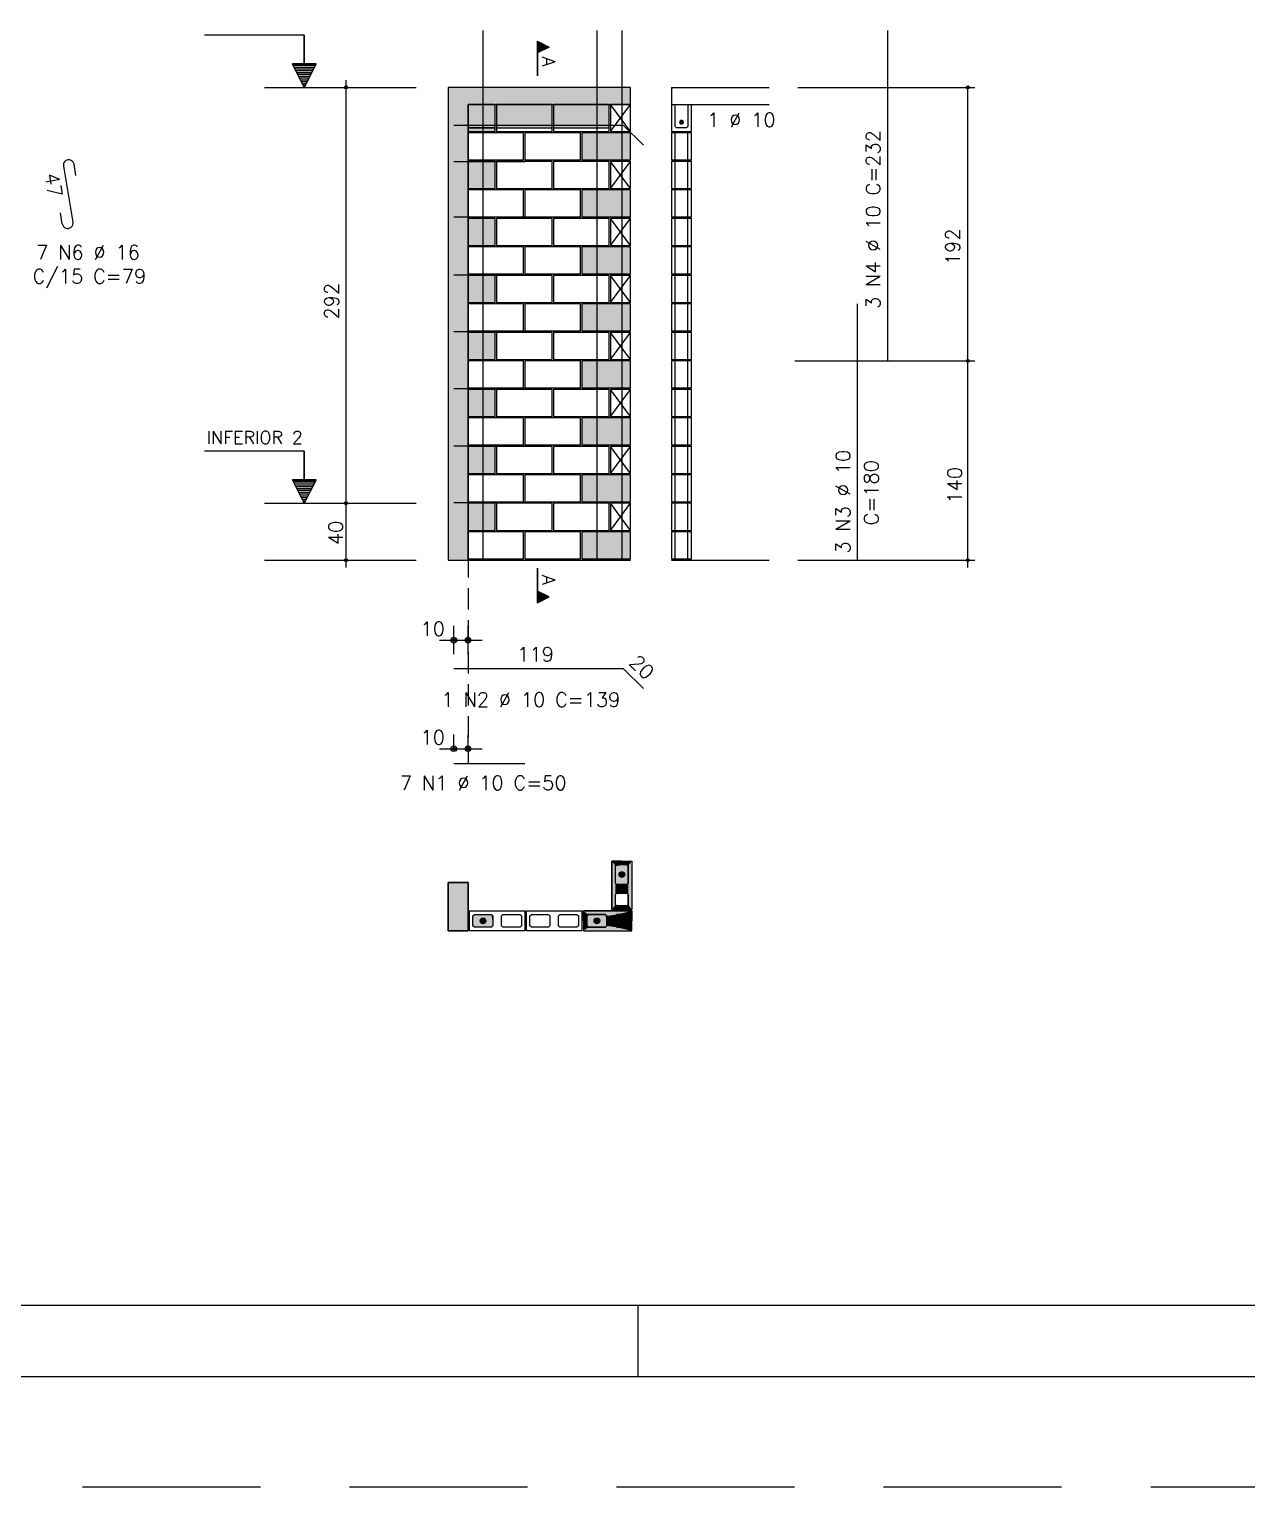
# Model space of a CAD drawing. Extents: x -1.9 to 86, y -1.6 to 60.9.
# Drawn here: x 38.55 to 55.65, y -1.55 to 18.91 of the extents above; entities that cross this region are included whole.
import ezdxf

# ---------------------------------------------------------------- set-up
doc = ezdxf.new("R2010")
doc.units = 0
doc.header["$MEASUREMENT"] = 0
doc.linetypes.add('ESTILO_TQS_0001', pattern=[0.45, 0.3, -0.15])
doc.linetypes.add('HIDDEN', pattern=[0.375, 0.25, -0.125])
doc.layers.get('0').update_dxf_attribs({"linetype": 'CONTINUOUS'})
doc.layers.get('Defpoints').update_dxf_attribs({"linetype": 'CONTINUOUS'})
for name, color, linetype in [('ARQ_FOLHA', 7, 'CONTINUOUS'), ('PENA_01', 1, 'CONTINUOUS'), ('PENA_02', 2, 'CONTINUOUS'), ('PENA_03', 3, 'CONTINUOUS'), ('PENA_05', 5, 'CONTINUOUS'), ('PENA_09', 254, 'CONTINUOUS'), ('PENA_11', 252, 'CONTINUOUS'), ('PENA_21', 100, 'CONTINUOUS'), ('PENA_23', 50, 'CONTINUOUS')]:
    doc.layers.add(name, color=color, linetype=linetype)
doc.styles.get("Standard").update_dxf_attribs({"font": 'ROMANS.SHX'})

# ---------------------------------------------------------------- blocks, each defined once
blk = doc.blocks.new('FOLHA A1 - 841 X 594')
at = {"layer": 'ARQ_FOLHA', "color": 1}
blk.add_line((-370, 10), (-370, 0), dxfattribs=at)
for points in [[(-841, 0), (0, 0), (0, 594), (-841, 594)], [(-816, 10), (-10, 10), (-10, 584), (-816, 584)]]:
    blk.add_lwpolyline(points, close=True, dxfattribs=at)
at = {"layer": 'Defpoints', "color": 8, "linetype": 'HIDDEN', "ltscale": 100}
blk.add_lwpolyline([(-860.5, 609.5), (-860.5, -15.5), (19.5, -15.5), (19.5, 609.5)], close=True, dxfattribs=at)
blk = doc.blocks.new('*U24')
blk.add_blockref('FOLHA A1 - 841 X 594', (0, 0))

msp = doc.modelspace()

# ---------------------------------------------------------------- linework, layer by layer
at = {"layer": 'PENA_01', "linetype": 'Continuous'}
for p, q in [((41.856689, 18.092968), (43.987553, 18.092968)), ((44.715045, 17.522968), (45.095045, 17.522968)), ((45.115045, 17.522968), (45.895045, 17.522968)), ((45.915045, 17.522968), (46.695045, 17.522968)), ((41.856689, 12.252968), (43.987553, 12.252968)), ((41.856689, 11.452968), (43.987553, 11.452968)), ((44.515045, 10.133714), (44.515045, 10.530799)), ((44.715045, 10.133714), (44.715045, 10.530799)), ((44.315045, 10.330799), (44.915045, 10.330799)), ((44.515045, 8.79863), (44.515045, 9.008036)), ((44.715045, 8.79863), (44.715045, 9.008036)), ((44.315045, 8.808036), (44.915045, 8.808036))]:
    msp.add_line(p, q, dxfattribs=at)
at = {"layer": 'PENA_01', "linetype": 'ESTILO_TQS_0001'}
msp.add_line((44.715045, 12.862968), (44.715045, 8.59863), dxfattribs=at)
at = {"layer": 'PENA_01', "linetype": 'Continuous'}
for points in [[(46.785045, 6.920174), (46.785045, 7.160174), (46.805045, 7.180174), (46.945045, 7.180174), (46.965045, 7.160174), (46.965045, 6.920174), (46.945045, 6.900174), (46.805045, 6.900174), (46.785045, 6.920174)], [(46.785045, 6.620174), (46.785045, 6.760174), (46.805045, 6.780174), (46.945045, 6.780174), (46.965045, 6.760174), (46.965045, 6.620174), (46.945045, 6.600174), (46.805045, 6.600174), (46.785045, 6.620174)], [(44.785045, 6.460174), (44.805045, 6.480174), (45.045045, 6.480174), (45.065045, 6.460174), (45.065045, 6.320174), (45.045045, 6.300174), (44.805045, 6.300174), (44.785045, 6.320174), (44.785045, 6.460174)], [(45.185045, 6.460174), (45.205045, 6.480174), (45.445045, 6.480174), (45.465045, 6.460174), (45.465045, 6.320174), (45.445045, 6.300174), (45.205045, 6.300174), (45.185045, 6.320174), (45.185045, 6.460174)], [(45.585045, 6.460174), (45.605045, 6.480174), (45.845045, 6.480174), (45.865045, 6.460174), (45.865045, 6.320174), (45.845045, 6.300174), (45.605045, 6.300174), (45.585045, 6.320174), (45.585045, 6.460174)], [(45.985045, 6.460174), (46.005045, 6.480174), (46.245045, 6.480174), (46.265045, 6.460174), (46.265045, 6.320174), (46.245045, 6.300174), (46.005045, 6.300174), (45.985045, 6.320174), (45.985045, 6.460174)], [(46.645045, 6.480174), (46.405045, 6.480174), (46.385045, 6.460174), (46.385045, 6.320174), (46.405045, 6.300174), (46.645045, 6.300174), (46.665045, 6.320174), (46.665045, 6.460174), (46.645045, 6.480174)], [(46.945045, 6.480174), (46.805045, 6.480174), (46.785045, 6.460174), (46.785045, 6.320174), (46.805045, 6.300174), (46.945045, 6.300174), (46.965045, 6.320174), (46.965045, 6.460174), (46.945045, 6.480174)]]:
    msp.add_lwpolyline(points, dxfattribs=at)
at = {"layer": 'PENA_02', "linetype": 'Continuous'}
for p, q in [((46.995045, 17.852968), (46.715045, 17.852968)), ((46.715045, 17.852968), (46.715045, 17.472968)), ((46.995045, 17.472968), (46.995045, 17.852968)), ((46.715045, 17.472968), (46.995045, 17.472968)), ((46.995045, 17.052968), (46.715045, 17.052968)), ((46.715045, 17.052968), (46.715045, 16.672968)), ((46.995045, 16.672968), (46.995045, 17.052968)), ((46.715045, 16.672968), (46.995045, 16.672968)), ((46.995045, 16.252968), (46.715045, 16.252968)), ((46.715045, 16.252968), (46.715045, 15.872968)), ((46.995045, 15.872968), (46.995045, 16.252968)), ((46.715045, 15.872968), (46.995045, 15.872968)), ((46.995045, 15.452968), (46.715045, 15.452968)), ((46.715045, 15.452968), (46.715045, 15.072968)), ((46.995045, 15.072968), (46.995045, 15.452968)), ((46.715045, 15.072968), (46.995045, 15.072968)), ((46.995045, 14.652968), (46.715045, 14.652968)), ((46.715045, 14.652968), (46.715045, 14.272968)), ((46.995045, 14.272968), (46.995045, 14.652968)), ((46.715045, 14.272968), (46.995045, 14.272968)), ((46.995045, 13.852968), (46.715045, 13.852968)), ((46.715045, 13.852968), (46.715045, 13.472968)), ((46.995045, 13.472968), (46.995045, 13.852968)), ((46.715045, 13.472968), (46.995045, 13.472968)), ((46.995045, 13.052968), (46.715045, 13.052968)), ((46.715045, 13.052968), (46.715045, 12.672968)), ((46.995045, 12.672968), (46.995045, 13.052968)), ((46.715045, 12.672968), (46.995045, 12.672968)), ((46.995045, 12.252968), (46.715045, 12.252968)), ((46.715045, 12.252968), (46.715045, 11.872968)), ((46.995045, 11.872968), (46.995045, 12.252968)), ((46.715045, 11.872968), (46.995045, 11.872968)), ((44.715045, 11.452968), (46.995045, 11.452968))]:
    msp.add_line(p, q, dxfattribs=at)
for points in [[(46.995045, 17.852968), (46.995045, 18.092968), (44.435045, 18.092968), (44.435045, 11.452968), (44.715045, 11.452968), (44.715045, 17.852968), (46.995045, 17.852968)], [(44.715045, 17.472968), (45.095045, 17.472968), (45.095045, 17.852968), (44.715045, 17.852968), (44.715045, 17.472968)], [(45.115045, 17.472968), (45.895045, 17.472968), (45.895045, 17.852968), (45.115045, 17.852968), (45.115045, 17.472968)], [(45.915045, 17.472968), (46.695045, 17.472968), (46.695045, 17.852968), (45.915045, 17.852968), (45.915045, 17.472968)], [(44.715045, 17.072968), (45.495045, 17.072968), (45.495045, 17.452968), (44.715045, 17.452968), (44.715045, 17.072968)], [(45.515045, 17.072968), (46.295045, 17.072968), (46.295045, 17.452968), (45.515045, 17.452968), (45.515045, 17.072968)], [(46.315045, 17.072968), (46.995045, 17.072968), (46.995045, 17.452968), (46.315045, 17.452968), (46.315045, 17.072968)], [(44.715045, 16.672968), (45.095045, 16.672968), (45.095045, 17.052968), (44.715045, 17.052968), (44.715045, 16.672968)], [(45.115045, 16.672968), (45.895045, 16.672968), (45.895045, 17.052968), (45.115045, 17.052968), (45.115045, 16.672968)], [(45.915045, 16.672968), (46.695045, 16.672968), (46.695045, 17.052968), (45.915045, 17.052968), (45.915045, 16.672968)], [(44.715045, 16.272968), (45.495045, 16.272968), (45.495045, 16.652968), (44.715045, 16.652968), (44.715045, 16.272968)], [(45.515045, 16.272968), (46.295045, 16.272968), (46.295045, 16.652968), (45.515045, 16.652968), (45.515045, 16.272968)], [(46.315045, 16.272968), (46.995045, 16.272968), (46.995045, 16.652968), (46.315045, 16.652968), (46.315045, 16.272968)], [(44.715045, 15.872968), (45.095045, 15.872968), (45.095045, 16.252968), (44.715045, 16.252968), (44.715045, 15.872968)], [(45.115045, 15.872968), (45.895045, 15.872968), (45.895045, 16.252968), (45.115045, 16.252968), (45.115045, 15.872968)], [(45.915045, 15.872968), (46.695045, 15.872968), (46.695045, 16.252968), (45.915045, 16.252968), (45.915045, 15.872968)], [(44.715045, 15.472968), (45.495045, 15.472968), (45.495045, 15.852968), (44.715045, 15.852968), (44.715045, 15.472968)], [(45.515045, 15.472968), (46.295045, 15.472968), (46.295045, 15.852968), (45.515045, 15.852968), (45.515045, 15.472968)], [(46.315045, 15.472968), (46.995045, 15.472968), (46.995045, 15.852968), (46.315045, 15.852968), (46.315045, 15.472968)], [(44.715045, 15.072968), (45.095045, 15.072968), (45.095045, 15.452968), (44.715045, 15.452968), (44.715045, 15.072968)], [(45.115045, 15.072968), (45.895045, 15.072968), (45.895045, 15.452968), (45.115045, 15.452968), (45.115045, 15.072968)], [(45.915045, 15.072968), (46.695045, 15.072968), (46.695045, 15.452968), (45.915045, 15.452968), (45.915045, 15.072968)], [(44.715045, 14.672968), (45.495045, 14.672968), (45.495045, 15.052968), (44.715045, 15.052968), (44.715045, 14.672968)], [(45.515045, 14.672968), (46.295045, 14.672968), (46.295045, 15.052968), (45.515045, 15.052968), (45.515045, 14.672968)], [(46.315045, 14.672968), (46.995045, 14.672968), (46.995045, 15.052968), (46.315045, 15.052968), (46.315045, 14.672968)], [(44.715045, 14.272968), (45.095045, 14.272968), (45.095045, 14.652968), (44.715045, 14.652968), (44.715045, 14.272968)], [(45.115045, 14.272968), (45.895045, 14.272968), (45.895045, 14.652968), (45.115045, 14.652968), (45.115045, 14.272968)], [(45.915045, 14.272968), (46.695045, 14.272968), (46.695045, 14.652968), (45.915045, 14.652968), (45.915045, 14.272968)], [(44.715045, 13.872968), (45.495045, 13.872968), (45.495045, 14.252968), (44.715045, 14.252968), (44.715045, 13.872968)], [(45.515045, 13.872968), (46.295045, 13.872968), (46.295045, 14.252968), (45.515045, 14.252968), (45.515045, 13.872968)], [(46.315045, 13.872968), (46.995045, 13.872968), (46.995045, 14.252968), (46.315045, 14.252968), (46.315045, 13.872968)], [(44.715045, 13.472968), (45.095045, 13.472968), (45.095045, 13.852968), (44.715045, 13.852968), (44.715045, 13.472968)], [(45.115045, 13.472968), (45.895045, 13.472968), (45.895045, 13.852968), (45.115045, 13.852968), (45.115045, 13.472968)], [(45.915045, 13.472968), (46.695045, 13.472968), (46.695045, 13.852968), (45.915045, 13.852968), (45.915045, 13.472968)], [(44.715045, 13.072968), (45.495045, 13.072968), (45.495045, 13.452968), (44.715045, 13.452968), (44.715045, 13.072968)], [(45.515045, 13.072968), (46.295045, 13.072968), (46.295045, 13.452968), (45.515045, 13.452968), (45.515045, 13.072968)], [(46.315045, 13.072968), (46.995045, 13.072968), (46.995045, 13.452968), (46.315045, 13.452968), (46.315045, 13.072968)], [(44.715045, 12.672968), (45.095045, 12.672968), (45.095045, 13.052968), (44.715045, 13.052968), (44.715045, 12.672968)], [(45.115045, 12.672968), (45.895045, 12.672968), (45.895045, 13.052968), (45.115045, 13.052968), (45.115045, 12.672968)], [(45.915045, 12.672968), (46.695045, 12.672968), (46.695045, 13.052968), (45.915045, 13.052968), (45.915045, 12.672968)], [(44.715045, 12.272968), (45.495045, 12.272968), (45.495045, 12.652968), (44.715045, 12.652968), (44.715045, 12.272968)], [(45.515045, 12.272968), (46.295045, 12.272968), (46.295045, 12.652968), (45.515045, 12.652968), (45.515045, 12.272968)], [(46.315045, 12.272968), (46.995045, 12.272968), (46.995045, 12.652968), (46.315045, 12.652968), (46.315045, 12.272968)], [(44.715045, 11.872968), (45.095045, 11.872968), (45.095045, 12.252968), (44.715045, 12.252968), (44.715045, 11.872968)], [(45.115045, 11.872968), (45.895045, 11.872968), (45.895045, 12.252968), (45.115045, 12.252968), (45.115045, 11.872968)], [(45.915045, 11.872968), (46.695045, 11.872968), (46.695045, 12.252968), (45.915045, 12.252968), (45.915045, 11.872968)], [(44.715045, 11.472968), (45.495045, 11.472968), (45.495045, 11.852968), (44.715045, 11.852968), (44.715045, 11.472968)], [(45.515045, 11.472968), (46.295045, 11.472968), (46.295045, 11.852968), (45.515045, 11.852968), (45.515045, 11.472968)], [(46.315045, 11.472968), (46.995045, 11.472968), (46.995045, 11.852968), (46.315045, 11.852968), (46.315045, 11.472968)], [(46.735045, 6.550174), (46.735045, 7.230174), (47.015045, 7.230174), (47.015045, 6.550174), (46.735045, 6.550174)], [(44.435045, 6.930174), (44.715045, 6.930174), (44.715045, 6.250174), (44.435045, 6.250174), (44.435045, 6.930174)], [(44.735045, 6.530174), (45.515045, 6.530174), (45.515045, 6.250174), (44.735045, 6.250174), (44.735045, 6.530174)], [(45.535045, 6.530174), (46.315045, 6.530174), (46.315045, 6.250174), (45.535045, 6.250174), (45.535045, 6.530174)], [(47.015045, 6.530174), (46.335045, 6.530174), (46.335045, 6.250174), (47.015045, 6.250174), (47.015045, 6.530174)]]:
    msp.add_lwpolyline(points, dxfattribs=at)
for centre, radius in [((43.002835, 18.092968), 0.02), ((43.002835, 18.092968), 0.01), ((51.733096, 18.092968), 0.02), ((51.733096, 18.092968), 0.01), ((51.733096, 14.252968), 0.02), ((51.733096, 14.252968), 0.01), ((43.002835, 12.252968), 0.02), ((43.002835, 12.252968), 0.01), ((43.002835, 11.452968), 0.02), ((43.002835, 11.452968), 0.01), ((51.733096, 11.452968), 0.02), ((51.733096, 11.452968), 0.01), ((44.515045, 10.330799), 0.04), ((44.515045, 10.330799), 0.02), ((44.715045, 10.330799), 0.04), ((44.715045, 10.330799), 0.02), ((44.515045, 8.808036), 0.04), ((44.515045, 8.808036), 0.02), ((44.715045, 8.808036), 0.04), ((44.715045, 8.808036), 0.02)]:
    msp.add_circle(centre, radius, dxfattribs=at)
at = {"layer": 'PENA_03', "linetype": 'Continuous'}
for p, q in [((42.415688, 18.824833), (41.015688, 18.824833)), ((42.415688, 18.424833), (42.415688, 18.824833)), ((42.417088, 18.424833), (42.417088, 18.826233)), ((45.68995, 18.25429), (45.68995, 18.740672)), ((45.68995, 18.740672), (45.855883, 18.657706)), ((45.690645, 18.739544), (45.854322, 18.657706)), ((45.855883, 18.657706), (45.690645, 18.575087)), ((45.690646, 18.739544), (45.690646, 18.575867)), ((45.854322, 18.657706), (45.690646, 18.575867)), ((45.702714, 18.73429), (45.702714, 18.581121)), ((45.715478, 18.727908), (45.715478, 18.587503)), ((45.728242, 18.721526), (45.728242, 18.593885)), ((45.741006, 18.715144), (45.741006, 18.600267)), ((45.75377, 18.708762), (45.75377, 18.606649)), ((45.766534, 18.70238), (45.766534, 18.613031)), ((45.779298, 18.695998), (45.779298, 18.619413)), ((45.792062, 18.689616), (45.792062, 18.625795)), ((45.804826, 18.683234), (45.804826, 18.632177)), ((45.81759, 18.676852), (45.81759, 18.638559)), ((45.830355, 18.67047), (45.830355, 18.644941)), ((45.843119, 18.664088), (45.843119, 18.651324)), ((42.416388, 18.092968), (42.250455, 18.424833)), ((42.250455, 18.424833), (42.415688, 18.424833)), ((42.416388, 18.09609), (42.252711, 18.423442)), ((42.580064, 18.423442), (42.252711, 18.423442)), ((42.582321, 18.424833), (42.416388, 18.092968)), ((42.580064, 18.423443), (42.416388, 18.096089)), ((42.417088, 18.424833), (42.582321, 18.424833)), ((45.690646, 18.575087), (45.690646, 18.25429)), ((42.569557, 18.399305), (42.263218, 18.399305)), ((42.556793, 18.373777), (42.275983, 18.373777)), ((42.544029, 18.348249), (42.288747, 18.348249)), ((42.531264, 18.322721), (42.301511, 18.322721)), ((42.5185, 18.297193), (42.314275, 18.297193)), ((42.505736, 18.271665), (42.327039, 18.271665)), ((42.492972, 18.246137), (42.339803, 18.246137)), ((42.480208, 18.220609), (42.352567, 18.220609)), ((42.467444, 18.195081), (42.365331, 18.195081)), ((42.45468, 18.169553), (42.378095, 18.169553)), ((42.441916, 18.144024), (42.390859, 18.144024)), ((42.429152, 18.118496), (42.403624, 18.118496)), ((43.002835, 11.352435), (43.002835, 18.192968)), ((47.573101, 18.092968), (47.573101, 17.472968)), ((47.573101, 18.092968), (48.94378, 18.092968)), ((49.34378, 18.092968), (51.833096, 18.092968)), ((51.733096, 11.352435), (51.733096, 18.092968)), ((46.715045, 17.472968), (46.995045, 17.852968)), ((46.995045, 17.472968), (46.715045, 17.852968)), ((47.573101, 17.852968), (48.94378, 17.852968)), ((47.623101, 17.072968), (47.623101, 17.452968)), ((47.803101, 17.072968), (47.803101, 17.452968)), ((46.715045, 16.672968), (46.995045, 17.052968)), ((46.995045, 16.672968), (46.715045, 17.052968)), ((47.623101, 16.672968), (47.623101, 17.052968)), ((47.803101, 16.672968), (47.803101, 17.052968)), ((47.623101, 16.272968), (47.623101, 16.652968)), ((47.803101, 16.272968), (47.803101, 16.652968)), ((46.715045, 15.872968), (46.995045, 16.252968)), ((46.995045, 15.872968), (46.715045, 16.252968)), ((47.623101, 15.872968), (47.623101, 16.252968)), ((47.803101, 15.872968), (47.803101, 16.252968)), ((47.623101, 15.472968), (47.623101, 15.852968)), ((47.803101, 15.472968), (47.803101, 15.852968)), ((46.715045, 15.072968), (46.995045, 15.452968)), ((46.995045, 15.072968), (46.715045, 15.452968)), ((47.623101, 15.072968), (47.623101, 15.452968)), ((47.803101, 15.072968), (47.803101, 15.452968)), ((47.623101, 14.672968), (47.623101, 15.052968)), ((47.803101, 14.672968), (47.803101, 15.052968)), ((46.715045, 14.272968), (46.995045, 14.652968)), ((46.995045, 14.272968), (46.715045, 14.652968)), ((47.623101, 14.272968), (47.623101, 14.652968)), ((47.803101, 14.272968), (47.803101, 14.652968)), ((47.623101, 13.872968), (47.623101, 14.252968)), ((47.803101, 13.872968), (47.803101, 14.252968)), ((49.301849, 14.252968), (51.833096, 14.252968)), ((46.715045, 13.472968), (46.995045, 13.852968)), ((46.995045, 13.472968), (46.715045, 13.852968)), ((47.623101, 13.472968), (47.623101, 13.852968)), ((47.803101, 13.472968), (47.803101, 13.852968)), ((47.623101, 13.072968), (47.623101, 13.452968)), ((47.803101, 13.072968), (47.803101, 13.452968)), ((42.415688, 12.984833), (41.015688, 12.984833)), ((42.415688, 12.584833), (42.415688, 12.984833)), ((42.417088, 12.584833), (42.417088, 12.986233)), ((46.715045, 12.672968), (46.995045, 13.052968)), ((46.995045, 12.672968), (46.715045, 13.052968)), ((47.623101, 12.672968), (47.623101, 13.052968)), ((47.803101, 12.672968), (47.803101, 13.052968)), ((42.416388, 12.252968), (42.250455, 12.584833)), ((42.250455, 12.584833), (42.415688, 12.584833)), ((42.416388, 12.25609), (42.252711, 12.583442)), ((42.580064, 12.583442), (42.252711, 12.583442)), ((42.569557, 12.559305), (42.263218, 12.559305)), ((42.556793, 12.533777), (42.275983, 12.533777)), ((42.544029, 12.508249), (42.288747, 12.508249)), ((42.582321, 12.584833), (42.416388, 12.252968)), ((42.580064, 12.583443), (42.416388, 12.256089)), ((42.417088, 12.584833), (42.582321, 12.584833)), ((47.623101, 12.272968), (47.623101, 12.652968)), ((47.803101, 12.272968), (47.803101, 12.652968)), ((42.531264, 12.482721), (42.301511, 12.482721)), ((42.5185, 12.457193), (42.314275, 12.457193)), ((42.505736, 12.431665), (42.327039, 12.431665)), ((42.492972, 12.406137), (42.339803, 12.406137)), ((42.480208, 12.380609), (42.352567, 12.380609)), ((42.467444, 12.355081), (42.365331, 12.355081)), ((42.45468, 12.329553), (42.378095, 12.329553)), ((42.441916, 12.304024), (42.390859, 12.304024)), ((42.429152, 12.278496), (42.403624, 12.278496)), ((46.715045, 11.872968), (46.995045, 12.252968)), ((46.995045, 11.872968), (46.715045, 12.252968)), ((47.623101, 11.872968), (47.623101, 12.252968)), ((47.803101, 11.872968), (47.803101, 12.252968)), ((47.623101, 11.472968), (47.623101, 11.852968)), ((47.803101, 11.472968), (47.803101, 11.852968)), ((45.68995, 11.342118), (45.68995, 10.855736)), ((45.690646, 11.021321), (45.690646, 11.342118)), ((47.573101, 11.452968), (48.94378, 11.452968)), ((49.34378, 11.452968), (51.833096, 11.452968)), ((45.68995, 10.855736), (45.855883, 10.938702)), ((45.855883, 10.938702), (45.690645, 11.021321)), ((45.690645, 10.856864), (45.854322, 10.938702)), ((45.690646, 10.856864), (45.690646, 11.020541)), ((45.854322, 10.938702), (45.690646, 11.020541)), ((45.702714, 10.862118), (45.702714, 11.015287)), ((45.715478, 10.8685), (45.715478, 11.008905)), ((45.728242, 10.874882), (45.728242, 11.002523)), ((45.741006, 10.881264), (45.741006, 10.996141)), ((45.75377, 10.887646), (45.75377, 10.989759)), ((45.766534, 10.894028), (45.766534, 10.983377)), ((45.779298, 10.90041), (45.779298, 10.976995)), ((45.792062, 10.906792), (45.792062, 10.970613)), ((45.804826, 10.913174), (45.804826, 10.964231)), ((45.81759, 10.919556), (45.81759, 10.957849)), ((45.830355, 10.925938), (45.830355, 10.951467)), ((45.843119, 10.93232), (45.843119, 10.945084)), ((44.515045, 9.933714), (44.515045, 9.933714)), ((44.715045, 9.933714), (44.715045, 9.933714)), ((44.515045, 8.59863), (44.515045, 8.59863)), ((44.715045, 8.59863), (44.715045, 8.59863))]:
    msp.add_line(p, q, dxfattribs=at)
for points in [[(47.573101, 17.472968), (47.853101, 17.472968), (47.853101, 17.852968)], [(47.803101, 17.852968), (47.803101, 17.542968), (47.783101, 17.522968), (47.643101, 17.522968), (47.623101, 17.542968), (47.623101, 17.852968)], [(47.737649, 17.603958), (47.735488, 17.614126), (47.729378, 17.622537), (47.720375, 17.627734), (47.710036, 17.628821), (47.700149, 17.625609), (47.692424, 17.618653), (47.688196, 17.609156), (47.688196, 17.59876), (47.692424, 17.589263), (47.700149, 17.582307), (47.710036, 17.579095), (47.720375, 17.580182), (47.729378, 17.585379), (47.735488, 17.59379), (47.737649, 17.603958)], [(47.573101, 17.072968), (47.853101, 17.072968), (47.853101, 17.452968), (47.573101, 17.452968), (47.573101, 17.072968)], [(47.573101, 16.672968), (47.853101, 16.672968), (47.853101, 17.052968), (47.573101, 17.052968), (47.573101, 16.672968)], [(47.573101, 16.272968), (47.853101, 16.272968), (47.853101, 16.652968), (47.573101, 16.652968), (47.573101, 16.272968)], [(47.573101, 15.872968), (47.853101, 15.872968), (47.853101, 16.252968), (47.573101, 16.252968), (47.573101, 15.872968)], [(47.573101, 15.472968), (47.853101, 15.472968), (47.853101, 15.852968), (47.573101, 15.852968), (47.573101, 15.472968)], [(47.573101, 15.072968), (47.853101, 15.072968), (47.853101, 15.452968), (47.573101, 15.452968), (47.573101, 15.072968)], [(47.573101, 14.672968), (47.853101, 14.672968), (47.853101, 15.052968), (47.573101, 15.052968), (47.573101, 14.672968)], [(47.573101, 14.272968), (47.853101, 14.272968), (47.853101, 14.652968), (47.573101, 14.652968), (47.573101, 14.272968)], [(47.573101, 13.872968), (47.853101, 13.872968), (47.853101, 14.252968), (47.573101, 14.252968), (47.573101, 13.872968)], [(47.573101, 13.472968), (47.853101, 13.472968), (47.853101, 13.852968), (47.573101, 13.852968), (47.573101, 13.472968)], [(47.573101, 13.072968), (47.853101, 13.072968), (47.853101, 13.452968), (47.573101, 13.452968), (47.573101, 13.072968)], [(47.573101, 12.672968), (47.853101, 12.672968), (47.853101, 13.052968), (47.573101, 13.052968), (47.573101, 12.672968)], [(47.573101, 12.272968), (47.853101, 12.272968), (47.853101, 12.652968), (47.573101, 12.652968), (47.573101, 12.272968)], [(47.573101, 11.872968), (47.853101, 11.872968), (47.853101, 12.252968), (47.573101, 12.252968), (47.573101, 11.872968)], [(47.573101, 11.472968), (47.853101, 11.472968), (47.853101, 11.852968), (47.573101, 11.852968), (47.573101, 11.472968)], [(46.945045, 7.180174), (46.965045, 7.160174), (46.965045, 6.920174), (46.945045, 6.900174), (46.805045, 6.900174), (46.785045, 6.920174), (46.785045, 7.160174), (46.805045, 7.180174), (46.945045, 7.180174)], [(44.435045, 6.250174), (44.715045, 6.250174), (44.715045, 6.930174), (44.435045, 6.930174), (44.435045, 6.250174)], [(45.065045, 6.320174), (45.045045, 6.300174), (44.805045, 6.300174), (44.785045, 6.320174), (44.785045, 6.460174), (44.805045, 6.480174), (45.045045, 6.480174), (45.065045, 6.460174), (45.065045, 6.320174)], [(46.665045, 6.320174), (46.645045, 6.300174), (46.405045, 6.300174), (46.385045, 6.320174), (46.385045, 6.460174), (46.405045, 6.480174), (46.645045, 6.480174), (46.665045, 6.460174), (46.665045, 6.320174)], [(46.945045, 6.480174), (46.965045, 6.460174), (46.965045, 6.320174), (46.945045, 6.300174), (46.805045, 6.300174), (46.785045, 6.320174), (46.785045, 6.460174), (46.805045, 6.480174), (46.945045, 6.480174)]]:
    msp.add_lwpolyline(points, dxfattribs=at)
for centre, radius in [((47.712649, 17.603958), 0.025), ((46.875045, 7.040174), 0.04), ((44.925045, 6.390174), 0.04), ((46.525045, 6.390174), 0.04), ((46.875045, 6.390174), 0.04)]:
    msp.add_circle(centre, radius, dxfattribs=at)
for points in [[(47.737649, 17.603958), (47.692424, 17.618653), (47.688196, 17.609156)], [(47.737649, 17.603958), (47.688196, 17.609156), (47.688196, 17.59876)], [(47.737649, 17.603958), (47.688196, 17.59876), (47.692424, 17.589263)], [(47.737649, 17.603958), (47.700149, 17.625609), (47.689157, 17.612508)], [(47.737649, 17.603958), (47.689157, 17.612508), (47.689157, 17.595407)], [(47.737649, 17.603958), (47.689157, 17.595407), (47.700149, 17.582307)], [(47.737649, 17.603958), (47.700149, 17.625609), (47.692424, 17.618653)], [(47.737649, 17.603958), (47.692424, 17.589263), (47.700149, 17.582307)], [(47.737649, 17.603958), (47.710036, 17.628821), (47.700149, 17.625609)], [(47.737649, 17.603958), (47.716991, 17.628578), (47.700149, 17.625609)], [(47.737649, 17.603958), (47.700149, 17.582307), (47.716991, 17.579338)], [(47.737649, 17.603958), (47.700149, 17.582307), (47.710036, 17.579095)], [(47.737649, 17.603958), (47.720375, 17.627734), (47.710036, 17.628821)], [(47.737649, 17.603958), (47.710036, 17.579095), (47.720375, 17.580182)], [(47.737649, 17.603958), (47.731801, 17.620028), (47.716991, 17.628578)], [(47.737649, 17.603958), (47.716991, 17.579338), (47.731801, 17.587888)], [(47.737649, 17.603958), (47.729378, 17.622537), (47.720375, 17.627734)], [(47.737649, 17.603958), (47.720375, 17.580182), (47.729378, 17.585379)], [(47.737649, 17.603958), (47.735488, 17.614126), (47.729378, 17.622537)], [(47.737649, 17.603958), (47.729378, 17.585379), (47.735488, 17.59379)], [(47.737649, 17.603958), (47.731801, 17.587888), (47.737649, 17.603958)], [(47.737649, 17.603958), (47.735488, 17.59379), (47.737649, 17.603958)], [(46.915045, 7.040174), (46.855045, 7.074815), (46.837457, 7.053855)], [(46.915045, 7.040174), (46.837457, 7.053855), (46.837457, 7.026494)], [(46.915045, 7.040174), (46.837457, 7.026494), (46.855045, 7.005533)], [(46.915045, 7.040174), (46.881991, 7.079567), (46.855045, 7.074815)], [(46.915045, 7.040174), (46.855045, 7.005533), (46.881991, 7.000782)], [(46.915045, 7.040174), (46.905687, 7.065886), (46.881991, 7.079567)], [(46.915045, 7.040174), (46.881991, 7.000782), (46.905687, 7.014463)], [(46.915045, 7.040174), (46.905687, 7.014463), (46.915045, 7.040174)], [(44.965045, 6.390174), (44.905045, 6.424815), (44.887457, 6.403855)], [(44.965045, 6.390174), (44.887457, 6.403855), (44.887457, 6.376494)], [(44.965045, 6.390174), (44.887457, 6.376494), (44.905045, 6.355533)], [(44.965045, 6.390174), (44.931991, 6.429567), (44.905045, 6.424815)], [(44.965045, 6.390174), (44.905045, 6.355533), (44.931991, 6.350782)], [(44.965045, 6.390174), (44.955687, 6.415886), (44.931991, 6.429567)], [(44.965045, 6.390174), (44.931991, 6.350782), (44.955687, 6.364463)], [(44.965045, 6.390174), (44.955687, 6.364463), (44.965045, 6.390174)], [(46.565045, 6.390174), (46.505045, 6.424815), (46.487457, 6.403855)], [(46.565045, 6.390174), (46.487457, 6.403855), (46.487457, 6.376494)], [(46.565045, 6.390174), (46.487457, 6.376494), (46.505045, 6.355533)], [(46.565045, 6.390174), (46.531991, 6.429567), (46.505045, 6.424815)], [(46.565045, 6.390174), (46.505045, 6.355533), (46.531991, 6.350782)], [(46.565045, 6.390174), (46.555687, 6.415886), (46.531991, 6.429567)], [(46.565045, 6.390174), (46.531991, 6.350782), (46.555687, 6.364463)], [(46.565045, 6.390174), (46.555687, 6.364463), (46.565045, 6.390174)], [(46.915045, 6.390174), (46.855045, 6.424815), (46.837457, 6.403855)], [(46.915045, 6.390174), (46.837457, 6.403855), (46.837457, 6.376494)], [(46.915045, 6.390174), (46.837457, 6.376494), (46.855045, 6.355533)], [(46.915045, 6.390174), (46.881991, 6.429567), (46.855045, 6.424815)], [(46.915045, 6.390174), (46.855045, 6.355533), (46.881991, 6.350782)], [(46.915045, 6.390174), (46.905687, 6.415886), (46.881991, 6.429567)], [(46.915045, 6.390174), (46.881991, 6.350782), (46.905687, 6.364463)], [(46.915045, 6.390174), (46.905687, 6.364463), (46.915045, 6.390174)]]:
    msp.add_solid(points, dxfattribs=at)
at = {"layer": 'PENA_05', "linetype": 'Continuous'}
for p, q in [((50.609345, 14.252968), (50.609345, 18.892968)), ((44.515045, 17.562968), (46.895045, 17.562968)), ((46.895045, 17.562968), (47.177888, 17.280125)), ((39.033547, 16.987247), (39.168469, 16.201214)), ((39.210424, 16.855268), (39.183356, 17.012962)), ((44.515045, 17.052968), (45.515045, 17.052968)), ((39.018659, 16.175499), (38.991592, 16.333193)), ((44.515045, 16.272968), (45.515045, 16.272968)), ((44.515045, 15.462968), (45.515045, 15.462968)), ((50.183421, 11.452968), (50.183421, 15.052968)), ((44.515045, 14.662968), (45.515045, 14.662968)), ((44.515045, 13.862968), (45.515045, 13.862968)), ((44.515045, 13.058112), (45.515045, 13.058112)), ((44.515045, 12.262968), (45.515045, 12.262968)), ((44.515045, 9.933714), (46.895045, 9.933714)), ((46.895045, 9.933714), (47.177888, 9.650871)), ((44.515045, 8.59863), (45.515045, 8.59863))]:
    msp.add_line(p, q, dxfattribs=at)
for points in [[(44.925045, 18.892968), (44.925045, 11.452968)], [(46.525045, 18.892968), (46.525045, 11.452968)], [(46.875045, 18.892968), (46.875045, 11.452968)]]:
    msp.add_lwpolyline(points, dxfattribs=at)
for centre, start, end in [((39.108451, 17.000105), 9.739838, 189.739838), ((39.093564, 16.188357), 189.739838, 9.739838)]:
    msp.add_arc(centre, 0.076, start, end, dxfattribs=at)
at = {"layer": 'PENA_09', "linetype": 'Continuous'}
for points in [[(44.715045, 17.522968), (45.095045, 17.522968), (45.095045, 17.852968), (44.715045, 17.852968), (44.715045, 17.522968)], [(45.115045, 17.522968), (45.895045, 17.522968), (45.895045, 17.852968), (45.115045, 17.852968), (45.115045, 17.522968)], [(45.915045, 17.522968), (46.695045, 17.522968), (46.695045, 17.852968), (45.915045, 17.852968), (45.915045, 17.522968)]]:
    msp.add_lwpolyline(points, dxfattribs=at)
for points in [[(44.715045, 17.522968), (45.095045, 17.522968), (45.095045, 17.852968)], [(44.715045, 17.522968), (45.095045, 17.852968), (44.715045, 17.852968)], [(44.715045, 17.522968), (44.715045, 17.852968), (44.715045, 17.522968)], [(45.115045, 17.522968), (45.895045, 17.522968), (45.895045, 17.852968)], [(45.115045, 17.522968), (45.895045, 17.852968), (45.115045, 17.852968)], [(45.115045, 17.522968), (45.115045, 17.852968), (45.115045, 17.522968)], [(45.915045, 17.522968), (46.695045, 17.522968), (46.695045, 17.852968)], [(45.915045, 17.522968), (46.695045, 17.852968), (45.915045, 17.852968)], [(45.915045, 17.522968), (45.915045, 17.852968), (45.915045, 17.522968)]]:
    msp.add_solid(points, dxfattribs=at)
at = {"layer": 'PENA_11', "linetype": 'Continuous'}
for points in [[(44.435045, 11.452968), (44.715045, 11.452968), (44.435045, 18.092968)], [(44.715045, 11.452968), (44.715045, 17.852968), (44.435045, 18.092968)], [(44.435045, 18.092968), (44.715045, 17.852968), (46.995045, 18.092968)], [(44.715045, 17.852968), (46.995045, 17.852968), (46.995045, 18.092968)], [(46.945045, 7.180174), (46.805045, 6.900174), (46.785045, 6.920174)], [(46.945045, 7.180174), (46.785045, 6.920174), (46.785045, 7.160174)], [(46.945045, 7.180174), (46.785045, 7.160174), (46.805045, 7.180174)], [(46.945045, 7.180174), (46.945045, 6.900174), (46.805045, 6.900174)], [(46.945045, 7.180174), (46.805045, 7.180174), (46.945045, 7.180174)], [(46.945045, 7.180174), (46.965045, 7.160174), (46.965045, 6.920174)], [(46.945045, 7.180174), (46.965045, 6.920174), (46.945045, 6.900174)], [(44.435045, 6.930174), (44.715045, 6.930174), (44.715045, 6.250174)], [(44.435045, 6.930174), (44.715045, 6.250174), (44.435045, 6.250174)], [(44.435045, 6.930174), (44.435045, 6.250174), (44.435045, 6.930174)], [(45.065045, 6.320174), (44.785045, 6.460174), (44.805045, 6.480174)], [(45.065045, 6.320174), (44.785045, 6.320174), (44.785045, 6.460174)], [(45.065045, 6.320174), (44.805045, 6.480174), (45.045045, 6.480174)], [(45.065045, 6.320174), (45.045045, 6.480174), (45.065045, 6.460174)], [(45.065045, 6.320174), (45.065045, 6.460174), (45.065045, 6.320174)], [(46.665045, 6.320174), (46.385045, 6.460174), (46.405045, 6.480174)], [(46.665045, 6.320174), (46.385045, 6.320174), (46.385045, 6.460174)], [(46.665045, 6.320174), (46.405045, 6.480174), (46.645045, 6.480174)], [(46.665045, 6.320174), (46.645045, 6.480174), (46.665045, 6.460174)], [(46.665045, 6.320174), (46.665045, 6.460174), (46.665045, 6.320174)], [(46.945045, 6.480174), (46.805045, 6.300174), (46.785045, 6.320174)], [(46.945045, 6.480174), (46.785045, 6.320174), (46.785045, 6.460174)], [(46.945045, 6.480174), (46.785045, 6.460174), (46.805045, 6.480174)], [(46.945045, 6.480174), (46.945045, 6.300174), (46.805045, 6.300174)], [(46.945045, 6.480174), (46.805045, 6.480174), (46.945045, 6.480174)], [(46.945045, 6.480174), (46.965045, 6.460174), (46.965045, 6.320174)], [(46.945045, 6.480174), (46.965045, 6.320174), (46.945045, 6.300174)], [(45.065045, 6.320174), (44.805045, 6.300174), (44.785045, 6.320174)], [(45.065045, 6.320174), (45.045045, 6.300174), (44.805045, 6.300174)], [(46.665045, 6.320174), (46.405045, 6.300174), (46.385045, 6.320174)], [(46.665045, 6.320174), (46.645045, 6.300174), (46.405045, 6.300174)]]:
    msp.add_solid(points, dxfattribs=at)
at = {"layer": 'PENA_21', "linetype": 'Continuous'}
for points in [[(46.315045, 17.072968), (46.995045, 17.072968), (46.995045, 17.452968), (46.315045, 17.452968), (46.315045, 17.072968)], [(46.315045, 16.272968), (46.995045, 16.272968), (46.995045, 16.652968), (46.315045, 16.652968), (46.315045, 16.272968)], [(46.315045, 15.472968), (46.995045, 15.472968), (46.995045, 15.852968), (46.315045, 15.852968), (46.315045, 15.472968)], [(46.315045, 14.672968), (46.995045, 14.672968), (46.995045, 15.052968), (46.315045, 15.052968), (46.315045, 14.672968)], [(46.315045, 13.872968), (46.995045, 13.872968), (46.995045, 14.252968), (46.315045, 14.252968), (46.315045, 13.872968)], [(46.315045, 13.072968), (46.995045, 13.072968), (46.995045, 13.452968), (46.315045, 13.452968), (46.315045, 13.072968)], [(46.315045, 12.272968), (46.995045, 12.272968), (46.995045, 12.652968), (46.315045, 12.652968), (46.315045, 12.272968)], [(46.315045, 11.472968), (46.995045, 11.472968), (46.995045, 11.852968), (46.315045, 11.852968), (46.315045, 11.472968)], [(46.875045, 6.550174), (46.875045, 6.600174), (46.805045, 6.600174), (46.785045, 6.620174), (46.785045, 6.760174), (46.805045, 6.780174), (46.875045, 6.780174), (46.875045, 6.900174), (46.805045, 6.900174), (46.785045, 6.920174), (46.785045, 7.160174), (46.805045, 7.180174), (46.875045, 7.180174), (46.875045, 7.230174), (46.735045, 7.230174), (46.735045, 6.550174), (46.875045, 6.550174)], [(46.875045, 6.550174), (46.875045, 6.600174), (46.945045, 6.600174), (46.965045, 6.620174), (46.965045, 6.760174), (46.945045, 6.780174), (46.875045, 6.780174), (46.875045, 6.900174), (46.945045, 6.900174), (46.965045, 6.920174), (46.965045, 7.160174), (46.945045, 7.180174), (46.875045, 7.180174), (46.875045, 7.230174), (47.015045, 7.230174), (47.015045, 6.550174), (46.875045, 6.550174)], [(47.015045, 6.390174), (46.965045, 6.390174), (46.965045, 6.460174), (46.945045, 6.480174), (46.805045, 6.480174), (46.785045, 6.460174), (46.785045, 6.390174), (46.665045, 6.390174), (46.665045, 6.460174), (46.645045, 6.480174), (46.405045, 6.480174), (46.385045, 6.460174), (46.385045, 6.390174), (46.335045, 6.390174), (46.335045, 6.530174), (47.015045, 6.530174), (47.015045, 6.390174)], [(47.015045, 6.390174), (46.965045, 6.390174), (46.965045, 6.320174), (46.945045, 6.300174), (46.805045, 6.300174), (46.785045, 6.320174), (46.785045, 6.390174), (46.665045, 6.390174), (46.665045, 6.320174), (46.645045, 6.300174), (46.405045, 6.300174), (46.385045, 6.320174), (46.385045, 6.390174), (46.335045, 6.390174), (46.335045, 6.250174), (47.015045, 6.250174), (47.015045, 6.390174)]]:
    msp.add_lwpolyline(points, dxfattribs=at)
for points in [[(46.315045, 17.072968), (46.995045, 17.072968), (46.995045, 17.452968)], [(46.315045, 17.072968), (46.995045, 17.452968), (46.315045, 17.452968)], [(46.315045, 17.072968), (46.315045, 17.452968), (46.315045, 17.072968)], [(46.315045, 16.272968), (46.995045, 16.272968), (46.995045, 16.652968)], [(46.315045, 16.272968), (46.995045, 16.652968), (46.315045, 16.652968)], [(46.315045, 16.272968), (46.315045, 16.652968), (46.315045, 16.272968)], [(46.315045, 15.472968), (46.995045, 15.472968), (46.995045, 15.852968)], [(46.315045, 15.472968), (46.995045, 15.852968), (46.315045, 15.852968)], [(46.315045, 15.472968), (46.315045, 15.852968), (46.315045, 15.472968)], [(46.315045, 14.672968), (46.995045, 14.672968), (46.995045, 15.052968)], [(46.315045, 14.672968), (46.995045, 15.052968), (46.315045, 15.052968)], [(46.315045, 14.672968), (46.315045, 15.052968), (46.315045, 14.672968)], [(46.315045, 13.872968), (46.995045, 13.872968), (46.995045, 14.252968)], [(46.315045, 13.872968), (46.995045, 14.252968), (46.315045, 14.252968)], [(46.315045, 13.872968), (46.315045, 14.252968), (46.315045, 13.872968)], [(46.315045, 13.072968), (46.995045, 13.072968), (46.995045, 13.452968)], [(46.315045, 13.072968), (46.995045, 13.452968), (46.315045, 13.452968)], [(46.315045, 13.072968), (46.315045, 13.452968), (46.315045, 13.072968)], [(46.315045, 12.272968), (46.995045, 12.272968), (46.995045, 12.652968)], [(46.315045, 12.272968), (46.995045, 12.652968), (46.315045, 12.652968)], [(46.315045, 12.272968), (46.315045, 12.652968), (46.315045, 12.272968)], [(46.315045, 11.472968), (46.995045, 11.472968), (46.995045, 11.852968)], [(46.315045, 11.472968), (46.995045, 11.852968), (46.315045, 11.852968)], [(46.315045, 11.472968), (46.315045, 11.852968), (46.315045, 11.472968)], [(46.875045, 7.230174), (46.735045, 7.230174), (46.805045, 7.180174)], [(46.805045, 7.180174), (46.735045, 7.230174), (46.785045, 7.160174)], [(46.735045, 7.230174), (46.785045, 6.620174), (46.785045, 7.160174)], [(46.735045, 6.550174), (46.785045, 6.620174), (46.735045, 7.230174)], [(46.875045, 7.180174), (46.875045, 7.230174), (46.805045, 7.180174)], [(46.945045, 7.180174), (46.875045, 7.180174), (47.015045, 7.230174)], [(46.875045, 7.180174), (46.875045, 7.230174), (47.015045, 7.230174)], [(46.965045, 7.160174), (46.945045, 7.180174), (47.015045, 7.230174)], [(46.965045, 6.920174), (47.015045, 7.230174), (46.965045, 6.760174)], [(46.965045, 6.760174), (47.015045, 7.230174), (46.965045, 6.620174)], [(47.015045, 7.230174), (47.015045, 6.550174), (46.965045, 6.620174)], [(46.965045, 6.920174), (46.965045, 7.160174), (47.015045, 7.230174)], [(46.785045, 7.160174), (46.785045, 6.620174), (46.785045, 6.760174)], [(46.785045, 7.160174), (46.785045, 6.920174), (46.785045, 6.760174)], [(46.805045, 6.780174), (46.785045, 6.920174), (46.785045, 6.760174)], [(46.805045, 6.780174), (46.805045, 6.900174), (46.785045, 6.920174)], [(46.875045, 6.780174), (46.805045, 6.900174), (46.805045, 6.780174)], [(46.875045, 6.780174), (46.875045, 6.900174), (46.805045, 6.900174)], [(46.875045, 6.780174), (46.945045, 6.900174), (46.945045, 6.780174)], [(46.875045, 6.780174), (46.875045, 6.900174), (46.945045, 6.900174)], [(46.945045, 6.900174), (46.965045, 6.920174), (46.945045, 6.780174)], [(46.945045, 6.780174), (46.965045, 6.920174), (46.965045, 6.760174)], [(46.805045, 6.600174), (46.785045, 6.620174), (46.735045, 6.550174)], [(46.805045, 6.600174), (46.735045, 6.550174), (46.875045, 6.550174)], [(46.805045, 6.600174), (46.875045, 6.550174), (46.875045, 6.600174)], [(47.015045, 6.550174), (46.875045, 6.550174), (46.945045, 6.600174)], [(46.945045, 6.600174), (46.875045, 6.550174), (46.875045, 6.600174)], [(46.965045, 6.620174), (47.015045, 6.550174), (46.945045, 6.600174)], [(47.015045, 6.530174), (46.405045, 6.480174), (46.335045, 6.530174)], [(46.405045, 6.480174), (46.385045, 6.460174), (46.335045, 6.530174)], [(46.335045, 6.530174), (46.385045, 6.460174), (46.335045, 6.390174)], [(46.385045, 6.460174), (46.385045, 6.390174), (46.335045, 6.390174)], [(46.335045, 6.250174), (46.385045, 6.320174), (46.335045, 6.390174)], [(46.385045, 6.320174), (46.385045, 6.390174), (46.335045, 6.390174)], [(46.645045, 6.480174), (46.405045, 6.480174), (47.015045, 6.530174)], [(46.665045, 6.460174), (46.645045, 6.480174), (47.015045, 6.530174)], [(47.015045, 6.530174), (46.805045, 6.480174), (46.665045, 6.460174)], [(46.665045, 6.390174), (46.665045, 6.460174), (46.805045, 6.480174)], [(46.665045, 6.390174), (46.805045, 6.480174), (46.785045, 6.460174)], [(46.665045, 6.390174), (46.785045, 6.460174), (46.785045, 6.390174)], [(46.665045, 6.390174), (46.665045, 6.320174), (46.805045, 6.300174)], [(46.665045, 6.390174), (46.805045, 6.300174), (46.785045, 6.320174)], [(46.665045, 6.390174), (46.785045, 6.320174), (46.785045, 6.390174)], [(47.015045, 6.530174), (46.945045, 6.480174), (46.805045, 6.480174)], [(47.015045, 6.530174), (46.965045, 6.460174), (46.945045, 6.480174)], [(47.015045, 6.530174), (47.015045, 6.390174), (46.965045, 6.390174)], [(47.015045, 6.530174), (46.965045, 6.390174), (46.965045, 6.460174)], [(47.015045, 6.250174), (47.015045, 6.390174), (46.965045, 6.390174)], [(47.015045, 6.250174), (46.965045, 6.390174), (46.965045, 6.320174)], [(46.405045, 6.300174), (46.385045, 6.320174), (46.335045, 6.250174)], [(47.015045, 6.250174), (46.405045, 6.300174), (46.335045, 6.250174)], [(46.645045, 6.300174), (46.405045, 6.300174), (47.015045, 6.250174)], [(46.665045, 6.320174), (46.645045, 6.300174), (47.015045, 6.250174)], [(47.015045, 6.250174), (46.805045, 6.300174), (46.665045, 6.320174)], [(47.015045, 6.250174), (46.945045, 6.300174), (46.805045, 6.300174)], [(47.015045, 6.250174), (46.965045, 6.320174), (46.945045, 6.300174)]]:
    msp.add_solid(points, dxfattribs=at)
at = {"layer": 'PENA_23', "linetype": 'Continuous'}
for points in [[(44.715045, 17.472968), (45.095045, 17.472968), (45.095045, 17.522968), (44.715045, 17.522968), (44.715045, 17.472968)], [(44.715045, 16.672968), (45.095045, 16.672968), (45.095045, 17.052968), (44.715045, 17.052968), (44.715045, 16.672968)], [(44.715045, 15.872968), (45.095045, 15.872968), (45.095045, 16.252968), (44.715045, 16.252968), (44.715045, 15.872968)], [(44.715045, 15.072968), (45.095045, 15.072968), (45.095045, 15.452968), (44.715045, 15.452968), (44.715045, 15.072968)], [(44.715045, 14.272968), (45.095045, 14.272968), (45.095045, 14.652968), (44.715045, 14.652968), (44.715045, 14.272968)], [(44.715045, 13.472968), (45.095045, 13.472968), (45.095045, 13.852968), (44.715045, 13.852968), (44.715045, 13.472968)], [(44.715045, 12.672968), (45.095045, 12.672968), (45.095045, 13.052968), (44.715045, 13.052968), (44.715045, 12.672968)], [(44.715045, 11.872968), (45.095045, 11.872968), (45.095045, 12.252968), (44.715045, 12.252968), (44.715045, 11.872968)]]:
    msp.add_lwpolyline(points, dxfattribs=at)
for points in [[(44.715045, 17.472968), (45.095045, 17.472968), (45.095045, 17.522968)], [(44.715045, 17.472968), (45.095045, 17.522968), (44.715045, 17.522968)], [(44.715045, 17.472968), (44.715045, 17.522968), (44.715045, 17.472968)], [(44.715045, 16.672968), (45.095045, 16.672968), (45.095045, 17.052968)], [(44.715045, 16.672968), (45.095045, 17.052968), (44.715045, 17.052968)], [(44.715045, 16.672968), (44.715045, 17.052968), (44.715045, 16.672968)], [(44.715045, 15.872968), (45.095045, 15.872968), (45.095045, 16.252968)], [(44.715045, 15.872968), (45.095045, 16.252968), (44.715045, 16.252968)], [(44.715045, 15.872968), (44.715045, 16.252968), (44.715045, 15.872968)], [(44.715045, 15.072968), (45.095045, 15.072968), (45.095045, 15.452968)], [(44.715045, 15.072968), (45.095045, 15.452968), (44.715045, 15.452968)], [(44.715045, 15.072968), (44.715045, 15.452968), (44.715045, 15.072968)], [(44.715045, 14.272968), (45.095045, 14.272968), (45.095045, 14.652968)], [(44.715045, 14.272968), (45.095045, 14.652968), (44.715045, 14.652968)], [(44.715045, 14.272968), (44.715045, 14.652968), (44.715045, 14.272968)], [(44.715045, 13.472968), (45.095045, 13.472968), (45.095045, 13.852968)], [(44.715045, 13.472968), (45.095045, 13.852968), (44.715045, 13.852968)], [(44.715045, 13.472968), (44.715045, 13.852968), (44.715045, 13.472968)], [(44.715045, 12.672968), (45.095045, 12.672968), (45.095045, 13.052968)], [(44.715045, 12.672968), (45.095045, 13.052968), (44.715045, 13.052968)], [(44.715045, 12.672968), (44.715045, 13.052968), (44.715045, 12.672968)], [(44.715045, 11.872968), (45.095045, 11.872968), (45.095045, 12.252968)], [(44.715045, 11.872968), (45.095045, 12.252968), (44.715045, 12.252968)], [(44.715045, 11.872968), (44.715045, 12.252968), (44.715045, 11.872968)]]:
    msp.add_solid(points, dxfattribs=at)

# ---------------------------------------------------------------- block references
at = {"xscale": 0.09999999999999938, "yscale": 0.09999999999999938, "zscale": 0.09999999999999938}
msp.add_blockref('*U24', (84.1, -0.004999), dxfattribs=at)

# ---------------------------------------------------------------- texts
at = {"layer": 'PENA_03', "linetype": 'Continuous'}
for s, height, rotation, p in [('A', 0.18, 270, (45.756979, 18.522273)), ('3 N4 %%c 10 C=232', 0.2, 90, (50.503704, 14.980527)), ('47', 0.2, 279.739838, (38.766908, 16.873321)), ('192', 0.2, 90, (51.621423, 15.597101)), ('292', 0.2, 90, (42.900531, 14.834365)), ('3 N3 %%c 10', 0.2, 90, (50.081235, 11.546191)), ('C=180', 0.2, 90, (50.476473, 11.942578)), ('140', 0.2, 90, (51.649317, 12.249215)), ('40', 0.2, 90, (42.958233, 11.666365)), ('A', 0.18, 270, (45.756979, 11.245564)), ('20', 0.2, 315, (46.965756, 10.004425))]:
    msp.add_text(s, height=height, rotation=rotation, dxfattribs=at).set_placement(p)
for s, height, p in [('1 %%c 10', 0.2, (48.07392, 17.536667)), ('7 N6 %%c 16', 0.2, (38.651279, 15.676576)), ('C/15 C=79', 0.2, (38.601846, 15.340432)), ('INFERIOR 2', 0.18, (41.045959, 13.086707)), ('10', 0.2, (44.048378, 10.390799)), ('119', 0.2, (45.405045, 10.033714)), ('1 N2 %%c 10 C=139', 0.2, (44.342366, 9.396231)), ('10', 0.2, (44.048378, 8.868036)), ('7 N1 %%c 10 C=50', 0.2, (43.758801, 8.228118))]:
    msp.add_text(s, height=height, dxfattribs=at).set_placement(p)

doc.saveas('drawing.dxf')
